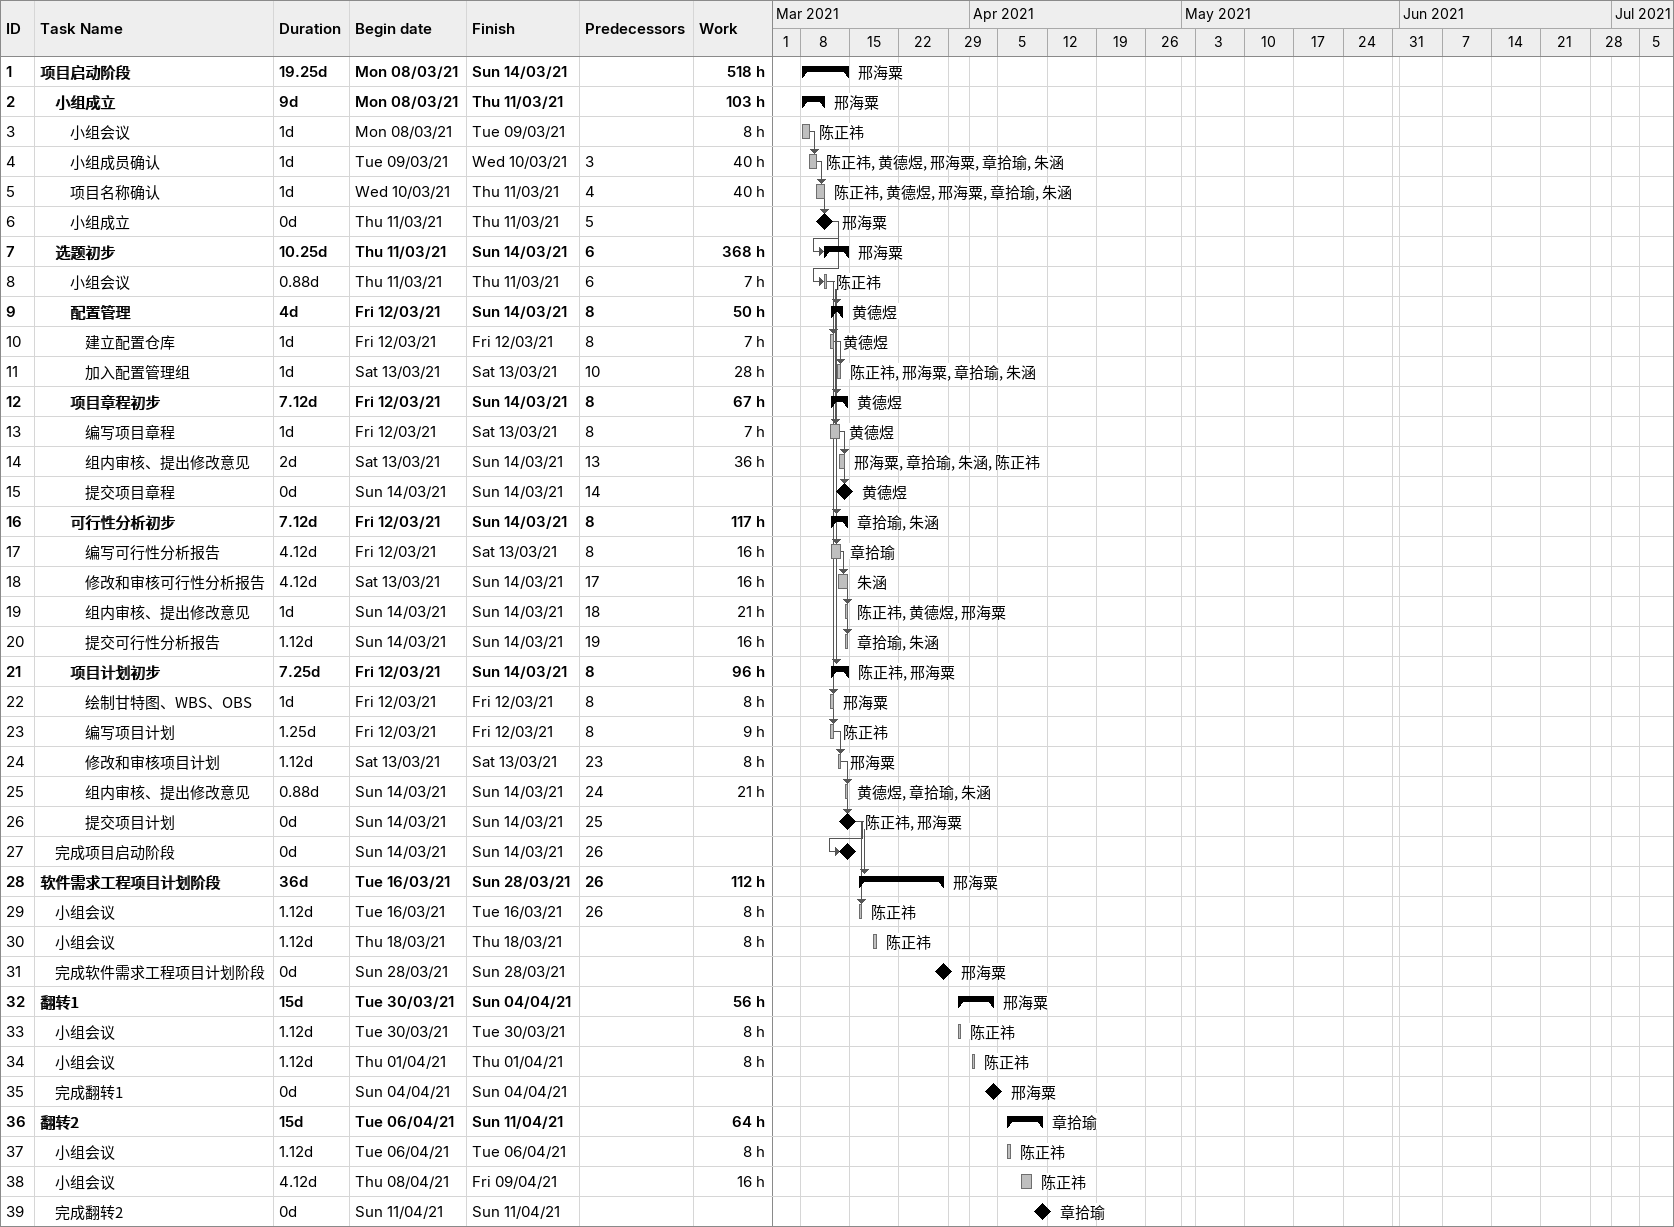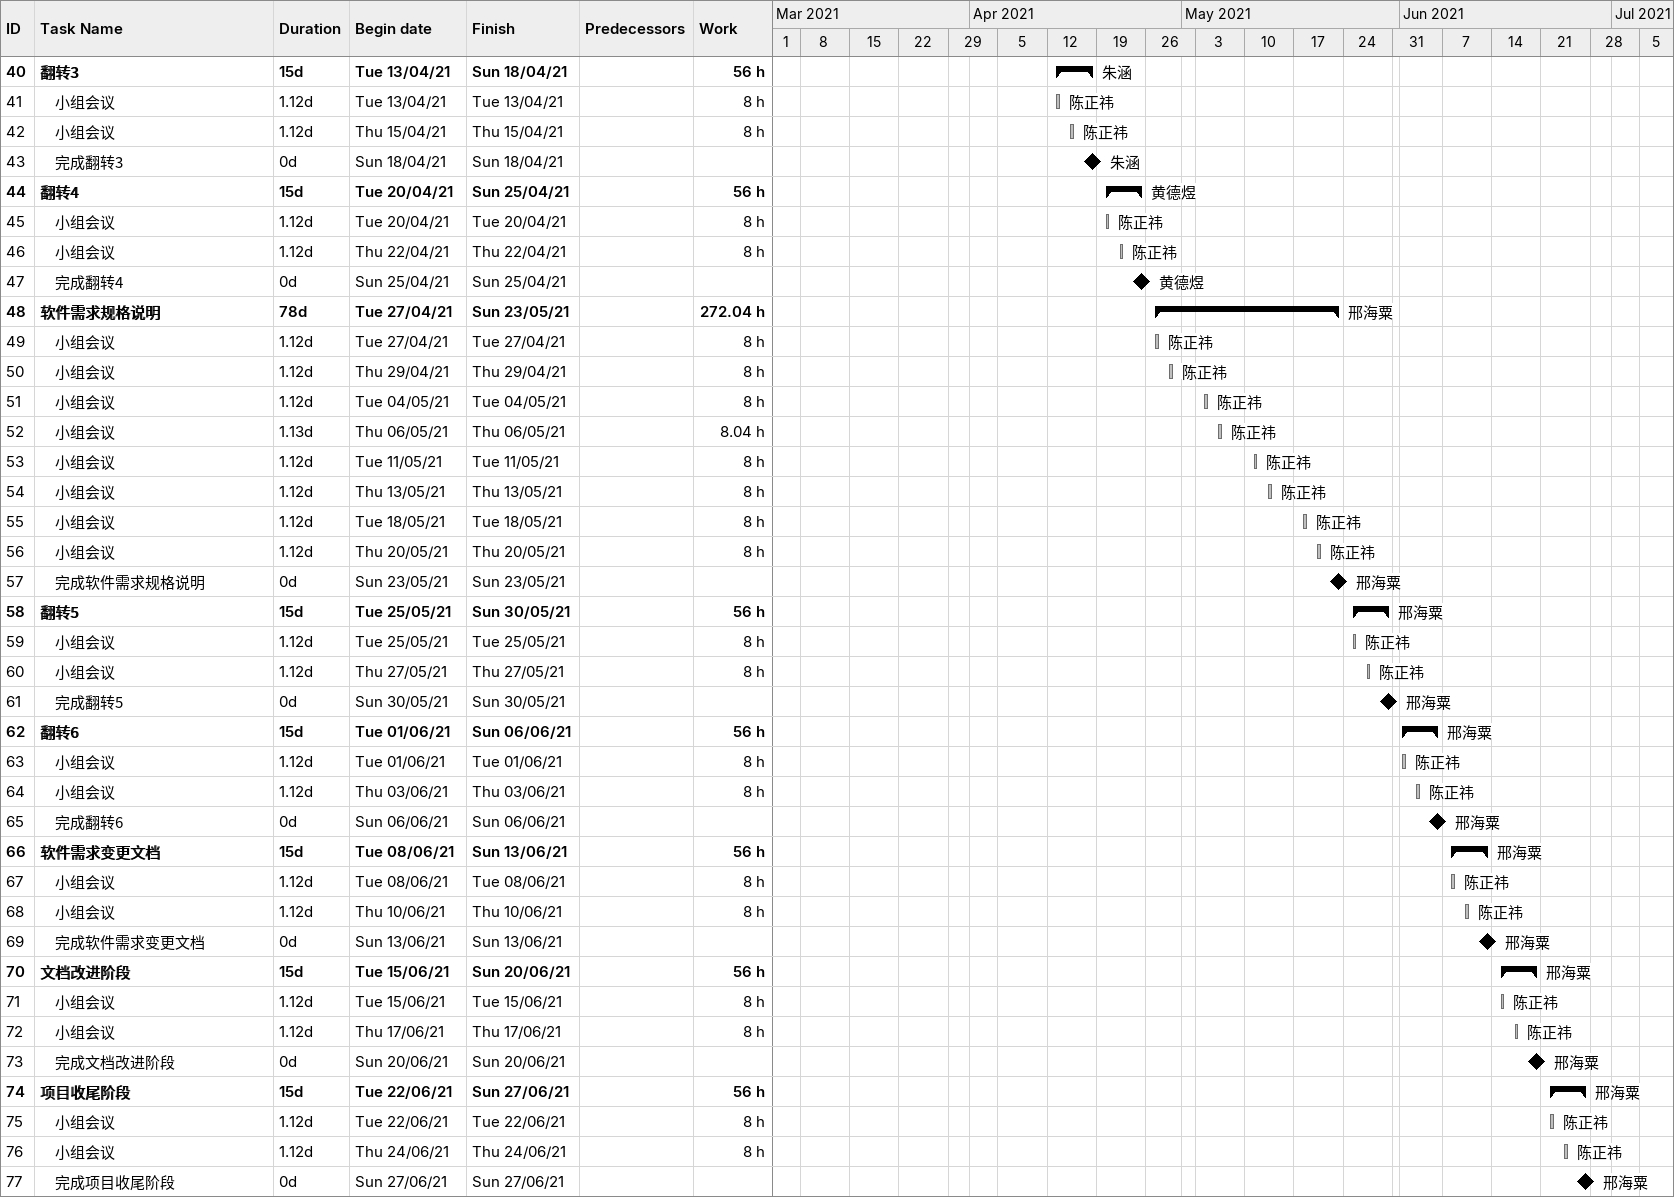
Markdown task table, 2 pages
| ID | Level | Task | Duration | Start | Finish | Predecessors | Resources | Work (h) |
|---|---|---|---|---|---|---|---|---|
| 1 | 1 | **项目启动阶段** | 19.25d | 2021-03-08 | 2021-03-14 |  | 邢海粟 | 518 |
| 2 | 2 | **小组成立** | 9d | 2021-03-08 | 2021-03-11 |  | 邢海粟 | 103 |
| 3 | 3 | 小组会议 | 1d | 2021-03-08 | 2021-03-09 |  | 陈正祎 | 8 |
| 4 | 3 | 小组成员确认 | 1d | 2021-03-09 | 2021-03-10 | 3 | 陈正祎, 黄德煜, 邢海粟, 章拾瑜, 朱涵 | 40 |
| 5 | 3 | 项目名称确认 | 1d | 2021-03-10 | 2021-03-11 | 4 | 陈正祎, 黄德煜, 邢海粟, 章拾瑜, 朱涵 | 40 |
| 6 | 3 | 小组成立 | 0d | 2021-03-11 | 2021-03-11 | 5 | 邢海粟 |  |
| 7 | 2 | **选题初步** | 10.25d | 2021-03-11 | 2021-03-14 | 6 | 邢海粟 | 368 |
| 8 | 3 | 小组会议 | 0.88d | 2021-03-11 | 2021-03-11 | 6 | 陈正祎 | 7 |
| 9 | 3 | **配置管理** | 4d | 2021-03-12 | 2021-03-14 | 8 | 黄德煜 | 50 |
| 10 | 4 | 建立配置仓库 | 1d | 2021-03-12 | 2021-03-12 | 8 | 黄德煜 | 7 |
| 11 | 4 | 加入配置管理组 | 1d | 2021-03-13 | 2021-03-13 | 10 | 陈正祎, 邢海粟, 章拾瑜, 朱涵 | 28 |
| 12 | 3 | **项目章程初步** | 7.12d | 2021-03-12 | 2021-03-14 | 8 | 黄德煜 | 67 |
| 13 | 4 | 编写项目章程 | 1d | 2021-03-12 | 2021-03-13 | 8 | 黄德煜 | 7 |
| 14 | 4 | 组内审核、提出修改意见 | 2d | 2021-03-13 | 2021-03-14 | 13 | 邢海粟, 章拾瑜, 朱涵, 陈正祎 | 36 |
| 15 | 4 | 提交项目章程 | 0d | 2021-03-14 | 2021-03-14 | 14 | 黄德煜 |  |
| 16 | 3 | **可行性分析初步** | 7.12d | 2021-03-12 | 2021-03-14 | 8 | 章拾瑜, 朱涵 | 117 |
| 17 | 4 | 编写可行性分析报告 | 4.12d | 2021-03-12 | 2021-03-13 | 8 | 章拾瑜 | 16 |
| 18 | 4 | 修改和审核可行性分析报告 | 4.12d | 2021-03-13 | 2021-03-14 | 17 | 朱涵 | 16 |
| 19 | 4 | 组内审核、提出修改意见 | 1d | 2021-03-14 | 2021-03-14 | 18 | 陈正祎, 黄德煜, 邢海粟 | 21 |
| 20 | 4 | 提交可行性分析报告 | 1.12d | 2021-03-14 | 2021-03-14 | 19 | 章拾瑜, 朱涵 | 16 |
| 21 | 3 | **项目计划初步** | 7.25d | 2021-03-12 | 2021-03-14 | 8 | 陈正祎, 邢海粟 | 96 |
| 22 | 4 | 绘制甘特图、WBS、OBS | 1d | 2021-03-12 | 2021-03-12 | 8 | 邢海粟 | 8 |
| 23 | 4 | 编写项目计划 | 1.25d | 2021-03-12 | 2021-03-12 | 8 | 陈正祎 | 9 |
| 24 | 4 | 修改和审核项目计划 | 1.12d | 2021-03-13 | 2021-03-13 | 23 | 邢海粟 | 8 |
| 25 | 4 | 组内审核、提出修改意见 | 0.88d | 2021-03-14 | 2021-03-14 | 24 | 黄德煜, 章拾瑜, 朱涵 | 21 |
| 26 | 4 | 提交项目计划 | 0d | 2021-03-14 | 2021-03-14 | 25 | 陈正祎, 邢海粟 |  |
| 27 | 2 | 完成项目启动阶段 | 0d | 2021-03-14 | 2021-03-14 | 26 |  |  |
| 28 | 1 | **软件需求工程项目计划阶段** | 36d | 2021-03-16 | 2021-03-28 | 26 | 邢海粟 | 112 |
| 29 | 2 | 小组会议 | 1.12d | 2021-03-16 | 2021-03-16 | 26 | 陈正祎 | 8 |
| 30 | 2 | 小组会议 | 1.12d | 2021-03-18 | 2021-03-18 |  | 陈正祎 | 8 |
| 31 | 2 | 完成软件需求工程项目计划阶段 | 0d | 2021-03-28 | 2021-03-28 |  | 邢海粟 |  |
| 32 | 1 | **翻转1** | 15d | 2021-03-30 | 2021-04-04 |  | 邢海粟 | 56 |
| 33 | 2 | 小组会议 | 1.12d | 2021-03-30 | 2021-03-30 |  | 陈正祎 | 8 |
| 34 | 2 | 小组会议 | 1.12d | 2021-04-01 | 2021-04-01 |  | 陈正祎 | 8 |
| 35 | 2 | 完成翻转1 | 0d | 2021-04-04 | 2021-04-04 |  | 邢海粟 |  |
| 36 | 1 | **翻转2** | 15d | 2021-04-06 | 2021-04-11 |  | 章拾瑜 | 64 |
| 37 | 2 | 小组会议 | 1.12d | 2021-04-06 | 2021-04-06 |  | 陈正祎 | 8 |
| 38 | 2 | 小组会议 | 4.12d | 2021-04-08 | 2021-04-09 |  | 陈正祎 | 16 |
| 39 | 2 | 完成翻转2 | 0d | 2021-04-11 | 2021-04-11 |  | 章拾瑜 |  |
| 40 | 1 | **翻转3** | 15d | 2021-04-13 | 2021-04-18 |  | 朱涵 | 56 |
| 41 | 2 | 小组会议 | 1.12d | 2021-04-13 | 2021-04-13 |  | 陈正祎 | 8 |
| 42 | 2 | 小组会议 | 1.12d | 2021-04-15 | 2021-04-15 |  | 陈正祎 | 8 |
| 43 | 2 | 完成翻转3 | 0d | 2021-04-18 | 2021-04-18 |  | 朱涵 |  |
| 44 | 1 | **翻转4** | 15d | 2021-04-20 | 2021-04-25 |  | 黄德煜 | 56 |
| 45 | 2 | 小组会议 | 1.12d | 2021-04-20 | 2021-04-20 |  | 陈正祎 | 8 |
| 46 | 2 | 小组会议 | 1.12d | 2021-04-22 | 2021-04-22 |  | 陈正祎 | 8 |
| 47 | 2 | 完成翻转4 | 0d | 2021-04-25 | 2021-04-25 |  | 黄德煜 |  |
| 48 | 1 | **软件需求规格说明** | 78d | 2021-04-27 | 2021-05-23 |  | 邢海粟 | 272.04 |
| 49 | 2 | 小组会议 | 1.12d | 2021-04-27 | 2021-04-27 |  | 陈正祎 | 8 |
| 50 | 2 | 小组会议 | 1.12d | 2021-04-29 | 2021-04-29 |  | 陈正祎 | 8 |
| 51 | 2 | 小组会议 | 1.12d | 2021-05-04 | 2021-05-04 |  | 陈正祎 | 8 |
| 52 | 2 | 小组会议 | 1.13d | 2021-05-06 | 2021-05-06 |  | 陈正祎 | 8.04 |
| 53 | 2 | 小组会议 | 1.12d | 2021-05-11 | 2021-05-11 |  | 陈正祎 | 8 |
| 54 | 2 | 小组会议 | 1.12d | 2021-05-13 | 2021-05-13 |  | 陈正祎 | 8 |
| 55 | 2 | 小组会议 | 1.12d | 2021-05-18 | 2021-05-18 |  | 陈正祎 | 8 |
| 56 | 2 | 小组会议 | 1.12d | 2021-05-20 | 2021-05-20 |  | 陈正祎 | 8 |
| 57 | 2 | 完成软件需求规格说明 | 0d | 2021-05-23 | 2021-05-23 |  | 邢海粟 |  |
| 58 | 1 | **翻转5** | 15d | 2021-05-25 | 2021-05-30 |  | 邢海粟 | 56 |
| 59 | 2 | 小组会议 | 1.12d | 2021-05-25 | 2021-05-25 |  | 陈正祎 | 8 |
| 60 | 2 | 小组会议 | 1.12d | 2021-05-27 | 2021-05-27 |  | 陈正祎 | 8 |
| 61 | 2 | 完成翻转5 | 0d | 2021-05-30 | 2021-05-30 |  | 邢海粟 |  |
| 62 | 1 | **翻转6** | 15d | 2021-06-01 | 2021-06-06 |  | 邢海粟 | 56 |
| 63 | 2 | 小组会议 | 1.12d | 2021-06-01 | 2021-06-01 |  | 陈正祎 | 8 |
| 64 | 2 | 小组会议 | 1.12d | 2021-06-03 | 2021-06-03 |  | 陈正祎 | 8 |
| 65 | 2 | 完成翻转6 | 0d | 2021-06-06 | 2021-06-06 |  | 邢海粟 |  |
| 66 | 1 | **软件需求变更文档** | 15d | 2021-06-08 | 2021-06-13 |  | 邢海粟 | 56 |
| 67 | 2 | 小组会议 | 1.12d | 2021-06-08 | 2021-06-08 |  | 陈正祎 | 8 |
| 68 | 2 | 小组会议 | 1.12d | 2021-06-10 | 2021-06-10 |  | 陈正祎 | 8 |
| 69 | 2 | 完成软件需求变更文档 | 0d | 2021-06-13 | 2021-06-13 |  | 邢海粟 |  |
| 70 | 1 | **文档改进阶段** | 15d | 2021-06-15 | 2021-06-20 |  | 邢海粟 | 56 |
| 71 | 2 | 小组会议 | 1.12d | 2021-06-15 | 2021-06-15 |  | 陈正祎 | 8 |
| 72 | 2 | 小组会议 | 1.12d | 2021-06-17 | 2021-06-17 |  | 陈正祎 | 8 |
| 73 | 2 | 完成文档改进阶段 | 0d | 2021-06-20 | 2021-06-20 |  | 邢海粟 |  |
| 74 | 1 | **项目收尾阶段** | 15d | 2021-06-22 | 2021-06-27 |  | 邢海粟 | 56 |
| 75 | 2 | 小组会议 | 1.12d | 2021-06-22 | 2021-06-22 |  | 陈正祎 | 8 |
| 76 | 2 | 小组会议 | 1.12d | 2021-06-24 | 2021-06-24 |  | 陈正祎 | 8 |
| 77 | 2 | 完成项目收尾阶段 | 0d | 2021-06-27 | 2021-06-27 |  | 邢海粟 |  |
